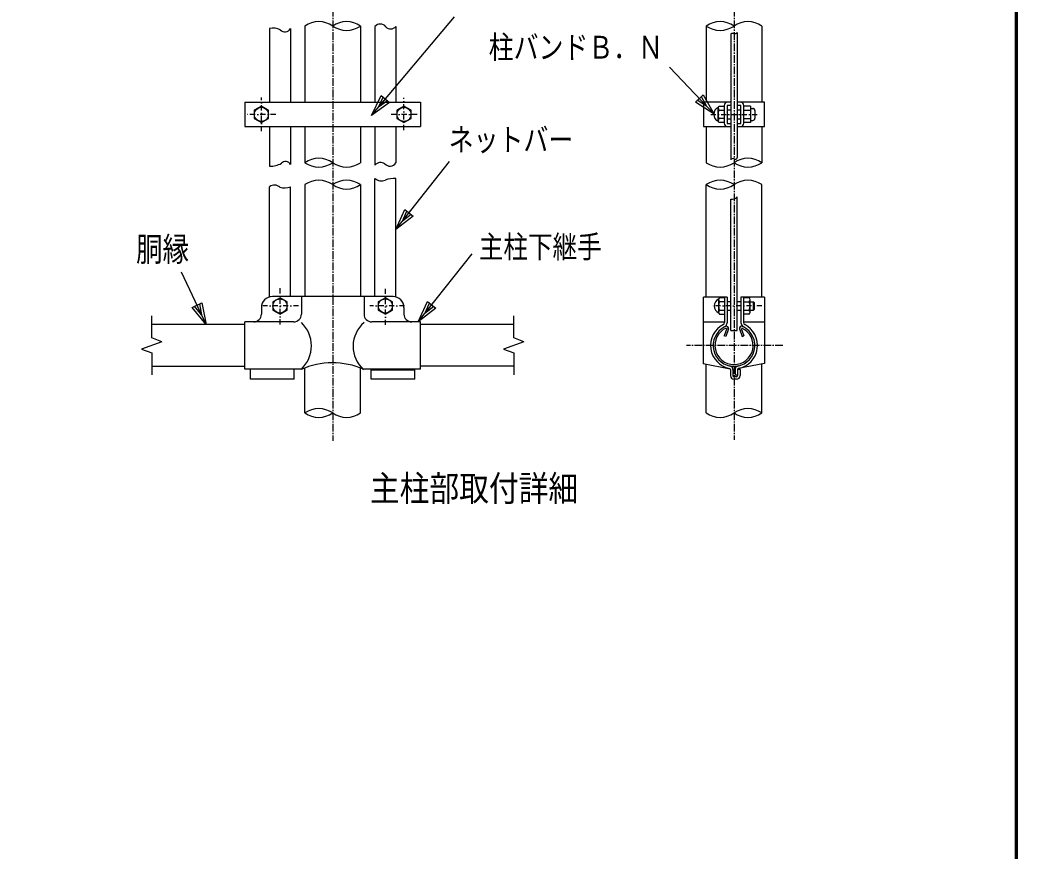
# Model space of a CAD drawing. Units: millimetres, scale not verified. Extents: x -4425 to 4425, y -3150 to 3150.
# Drawn here: x 2252 to 4200, y 20 to 1642 of the extents above; entities that cross this region are included whole.
import ezdxf
from ezdxf.enums import TextEntityAlignment as Align

# ---------------------------------------------------------------- set-up
doc = ezdxf.new("R2010")
doc.units = ezdxf.units.MM
doc.header["$LTSCALE"] = 20
doc.linetypes.add('USER1', pattern=[1.125, 0.75, -0.125, 0.125, -0.125])
doc.linetypes.add('USER2', pattern=[1.01, 0.5, -0.25, 0.01, -0.25])
doc.layers.add('0-2_1', color=7, linetype='Continuous', lineweight=25)
doc.layers.add('0-B_WAKU', color=7, linetype='Continuous', lineweight=25)
doc.styles.add('ＭＳ ゴシック', font='')
doc.styles.get('ＭＳ ゴシック').set_extended_font_data('MS Gothic')

msp = doc.modelspace()

# ---------------------------------------------------------------- linework, layer by layer
at = {"layer": '0-2_1', "color": 2, "linetype": 'USER1'}
for p, q in [((2863.17, 2203.38), (2863.17, 820.25)), ((3647.15, 2203.38), (3647.15, 822.04)), ((3742.22, 1006.52), (3554.3, 1006.52))]:
    msp.add_line(p, q, dxfattribs=at)
at = {"layer": '0-2_1', "color": 4}
for p, q in [((2938.92, 1455.48), (3100.82, 1648.33)), ((3608.18, 1458.34), (3520.82, 1549.88)), ((2986.38, 1232.65), (3091.54, 1365.52)), ((3030.31, 1052.6), (3135.47, 1185.46)), ((2616.01, 1047.24), (2567.69, 1149.86)), ((2529.72, 1013.85), (2489.44, 999.19)), ((3236.89, 1013.85), (3196.61, 999.19)), ((2489.44, 999.19), (2509.58, 991.86)), ((3196.61, 999.19), (3216.75, 991.86)), ((2509.58, 991.86), (2509.58, 949.01)), ((3216.75, 991.86), (3216.75, 949.01))]:
    msp.add_line(p, q, dxfattribs=at)
at = {"layer": '0-2_1'}
for p, q in [((2739.95, 1624.99), (2739.95, 1481.18)), ((2780.66, 1624.99), (2780.66, 1481.18)), ((2808.74, 1630.12), (2808.74, 1481.18)), ((2917.6, 1630.12), (2917.6, 1481.18)), ((2945.67, 1629.28), (2945.67, 1481.18)), ((2986.38, 1629.28), (2986.38, 1481.18)), ((3592.72, 1630.12), (3592.72, 1481.18)), ((3653.58, 1617.54), (3653.58, 1372.78)), ((3701.58, 1630.12), (3701.58, 1481.18)), ((3640.72, 1614.76), (3640.72, 1368.61)), ((2691.73, 1481.18), (2691.73, 1434.04)), ((3587.36, 1481.18), (3587.36, 1434.04)), ((3627.86, 1481.18), (3587.36, 1481.18)), ((3640.72, 1481.18), (3627.86, 1481.18)), ((3666.43, 1481.18), (3653.58, 1481.18)), ((2723.88, 1473.69), (2709.95, 1465.65)), ((2709.95, 1465.65), (2709.95, 1449.57)), ((2737.8, 1465.65), (2723.88, 1473.69)), ((2737.8, 1449.57), (2737.8, 1465.65)), ((3002.46, 1473.69), (2988.53, 1465.65)), ((2988.53, 1465.65), (2988.53, 1449.57)), ((3016.39, 1465.65), (3002.46, 1473.69)), ((3016.39, 1449.57), (3016.39, 1465.65)), ((3616.07, 1470.83), (3617.72, 1473.68)), ((3616.07, 1444.39), (3616.07, 1470.83)), ((3617.36, 1465.65), (3627.86, 1465.65)), ((3617.72, 1473.68), (3627.86, 1473.68)), ((3627.86, 1474.75), (3627.86, 1440.47)), ((3633.86, 1466.18), (3640.72, 1466.18)), ((3653.58, 1466.18), (3660.43, 1466.18)), ((3666.43, 1440.47), (3666.43, 1474.75)), ((3679.29, 1473.68), (3666.43, 1473.68)), ((3666.43, 1465.64), (3679.12, 1465.64)), ((3679.29, 1473.68), (3679.29, 1441.54)), ((3679.29, 1469.4), (3683.58, 1469.4)), ((3687.86, 1465.11), (3687.86, 1450.11)), ((2709.95, 1449.57), (2723.88, 1441.53)), ((2723.88, 1441.53), (2737.8, 1449.57)), ((2988.53, 1449.57), (3002.46, 1441.53)), ((3002.46, 1441.53), (3016.39, 1449.57)), ((3627.86, 1449.57), (3617.36, 1449.57)), ((3633.86, 1449.04), (3640.72, 1449.04)), ((3653.58, 1449.04), (3660.43, 1449.04)), ((3666.43, 1449.58), (3679.12, 1449.58)), ((3679.29, 1441.54), (3666.43, 1441.54)), ((3679.29, 1445.82), (3683.58, 1445.82)), ((2691.73, 1434.04), (3034.6, 1434.04)), ((2739.95, 1434.04), (2739.95, 1356.6)), ((2780.66, 1434.04), (2780.66, 1359.75)), ((2808.74, 1434.04), (2808.74, 1363.32)), ((2917.6, 1434.04), (2917.6, 1363.32)), ((2945.67, 1434.04), (2945.67, 1358.49)), ((2986.38, 1434.04), (2986.38, 1362.9)), ((3587.36, 1434.04), (3627.86, 1434.04)), ((3592.72, 1434.04), (3592.72, 1363.32)), ((3627.86, 1434.04), (3640.72, 1434.04)), ((3633.86, 1440.04), (3640.72, 1440.04)), ((3653.58, 1434.04), (3666.43, 1434.04)), ((3701.58, 1434.04), (3701.58, 1363.32)), ((2945.67, 1101.88), (2945.67, 1332.66)), ((2986.38, 1101.88), (2986.38, 1332.66)), ((2739.95, 1101.88), (2739.95, 1316.28)), ((2780.66, 1101.88), (2780.66, 1316.28)), ((2808.74, 1320.46), (2808.74, 1101.88)), ((2917.6, 1320.46), (2917.6, 1101.88)), ((3592.72, 1100.81), (3592.72, 1320.46)), ((3701.58, 1100.81), (3701.58, 1320.46)), ((3640.72, 1036.01), (3640.72, 1292.11)), ((3653.58, 1036.01), (3653.58, 1296.49)), ((2981.03, 1101.88), (2745.3, 1101.88)), ((2760.3, 1099.75), (2746.38, 1091.71)), ((2746.38, 1091.71), (2746.38, 1075.63)), ((2774.23, 1091.71), (2760.3, 1099.75)), ((2774.23, 1075.63), (2774.23, 1091.71)), ((2801.98, 1101.88), (2801.98, 1067.6)), ((2924.35, 1101.88), (2924.35, 1067.6)), ((2966.03, 1099.75), (2952.1, 1091.71)), ((2952.1, 1091.71), (2952.1, 1075.63)), ((2979.96, 1091.71), (2966.03, 1099.75)), ((2979.96, 1075.63), (2979.96, 1091.71)), ((3633.54, 1100.81), (3587.36, 1100.81)), ((3617.15, 1096.89), (3617.15, 1070.45)), ((3628.61, 1091.7), (3618.43, 1091.7)), ((3628.61, 1100.81), (3628.61, 1051.05)), ((3633.54, 1100.81), (3633.54, 1050.93)), ((3633.54, 1092.24), (3640.72, 1092.24)), ((3653.58, 1092.24), (3660.75, 1092.24)), ((3660.75, 1100.81), (3660.75, 1050.93)), ((3706.93, 1100.81), (3660.75, 1100.81)), ((3676.37, 1099.74), (3665.57, 1099.74)), ((3665.57, 1091.7), (3676.68, 1091.7)), ((3665.68, 1100.81), (3665.68, 1051.05)), ((3678.43, 1071.28), (3678.43, 1095.58)), ((3678.43, 1091.7), (3685.29, 1091.7)), ((2723.88, 1080.45), (2723.88, 1067.6)), ((2746.38, 1075.63), (2760.3, 1067.59)), ((2760.3, 1067.58), (2774.23, 1075.63)), ((2952.1, 1075.63), (2966.03, 1067.59)), ((2966.03, 1067.58), (2979.96, 1075.63)), ((3002.46, 1080.45), (3002.46, 1067.6)), ((3618.43, 1075.63), (3628.61, 1075.63)), ((3633.54, 1075.1), (3640.72, 1075.1)), ((3653.58, 1075.1), (3660.75, 1075.1)), ((3665.57, 1075.64), (3676.65, 1075.64)), ((3678.43, 1075.64), (3685.29, 1075.64)), ((3687, 1077.35), (3685.29, 1075.64)), ((3687, 1077.35), (3687, 1089.98)), ((2691.73, 960.45), (2691.73, 1052.6)), ((2786.98, 1052.6), (2691.73, 1052.6)), ((3034.6, 1052.6), (2939.35, 1052.6)), ((3034.6, 960.45), (3034.6, 1052.6)), ((3587.36, 1052.6), (3628.61, 1052.6)), ((3617.15, 1070.45), (3618.79, 1067.6)), ((3618.79, 1067.6), (3628.61, 1067.6)), ((3676.96, 1067.6), (3665.57, 1067.6)), ((3665.68, 1052.6), (3706.93, 1052.6)), ((2691.73, 1047.24), (2509.58, 1047.24)), ((3216.75, 1047.24), (3034.6, 1047.24)), ((3632.94, 1039.49), (3627.8, 1025.37)), ((3636.33, 1038.78), (3631.02, 1024.19)), ((3640.72, 1036.01), (3653.58, 1036.01)), ((3657.96, 1038.78), (3663.27, 1024.19)), ((3661.35, 1039.49), (3666.49, 1025.37)), ((3631.02, 1024.19), (3627.8, 1025.37)), ((3663.27, 1024.19), (3666.49, 1025.37)), ((2691.73, 965.59), (2509.58, 965.59)), ((2803.57, 960.45), (2691.73, 960.45)), ((2702.45, 940.52), (2702.45, 960.45)), ((2788.16, 940.52), (2788.16, 960.45)), ((2808.74, 874.73), (2808.74, 962.54)), ((2917.6, 874.73), (2917.6, 962.54)), ((3034.6, 960.45), (2922.26, 960.45)), ((2938.17, 940.52), (2938.17, 960.45)), ((3023.88, 958.31), (2938.17, 958.31)), ((3023.89, 940.52), (3023.89, 960.45)), ((3216.75, 965.81), (3034.6, 965.81)), ((3587.13, 970.98), (3639.45, 961.04)), ((3592.72, 874.73), (3592.72, 969.92)), ((3640.07, 959.52), (3640.07, 947.59)), ((3645, 959.63), (3645, 947.59)), ((3649.29, 959.63), (3649.29, 948.66)), ((3654.22, 959.52), (3654.22, 947.59)), ((3659.15, 959.38), (3654.22, 959.38)), ((3706.88, 970.98), (3655.12, 961.27)), ((3659.15, 959.38), (3659.15, 947.59)), ((3701.58, 874.73), (3701.58, 969.98)), ((2788.16, 940.52), (2702.45, 940.52)), ((3023.89, 940.52), (2938.17, 940.52)), ((3652.07, 945.45), (3647.15, 945.45)), ((3652.07, 940.52), (3647.15, 940.52)), ((3654.22, 948.66), (3649.29, 948.66))]:
    msp.add_line(p, q, dxfattribs=at)
at = {"layer": '0-2_1', "color": 2, "linetype": 'USER2'}
for p, q in [((2723.88, 1424.92), (2723.88, 1490.44)), ((3002.46, 1427.12), (3002.46, 1489.71)), ((2752, 1457.61), (2694.65, 1457.61)), ((3028.09, 1457.61), (2974.54, 1457.61)), ((3601.6, 1457.61), (3698.79, 1457.61)), ((2760.3, 1047.54), (2760.3, 1119.28)), ((2966.03, 1046.8), (2966.03, 1117.08)), ((2796.43, 1083.67), (2726.93, 1083.67)), ((3003.78, 1083.67), (2935.8, 1083.67)), ((3701.67, 1083.67), (3600.67, 1083.67))]:
    msp.add_line(p, q, dxfattribs=at)
at = {"layer": '0-2_1'}
for points in [[(2691.73, 1481.18), (3034.6, 1481.18), (3034.6, 1434.04)], [(3666.43, 1434.04), (3706.93, 1434.04), (3706.93, 1481.18), (3666.43, 1481.18)], [(3640.72, 1475.18), (3633.86, 1475.18), (3633.86, 1440.04)], [(3653.58, 1440.04), (3660.43, 1440.04), (3660.43, 1475.18), (3653.58, 1475.18)], [(3627.86, 1441.54), (3617.72, 1441.54), (3616.07, 1444.39)], [(3587.36, 970.93), (3587.36, 1006.52), (3587.36, 1100.81)], [(3628.61, 1099.74), (3618.79, 1099.74), (3617.15, 1096.89)], [(3685.29, 1075.64), (3685.29, 1091.7), (3687, 1089.99)], [(3706.93, 1100.81), (3706.93, 1006.52), (3706.93, 970.99)]]:
    msp.add_lwpolyline(points, dxfattribs=at)
at = {"layer": '0-2_1', "color": 4}
for points in [[(2973.96, 1480.9), (2938.92, 1455.48), (2957.88, 1494.4)], [(3586.78, 1495.98), (3608.18, 1458.34), (3571.59, 1481.48)], [(3020.69, 1259.07), (2986.38, 1232.65), (3004.22, 1272.1)], [(3064.61, 1079.01), (3030.31, 1052.6), (3048.15, 1092.05)], [(2607.62, 1089.71), (2616.01, 1047.24), (2588.62, 1080.76)]]:
    msp.add_lwpolyline(points, close=True, dxfattribs=at)
for points in [[(2969.94, 1484.27), (2952.42, 1471.57), (2961.9, 1491.03)], [(3582.98, 1492.35), (3593.68, 1473.53), (3575.39, 1485.1)], [(3016.57, 1262.33), (2999.42, 1249.12), (3008.33, 1268.85)], [(2602.87, 1087.47), (2607.07, 1066.24), (2593.37, 1083)], [(3060.5, 1082.27), (3043.35, 1069.06), (3052.26, 1088.79)], [(2529.72, 1013.85), (2509.58, 1021.18), (2509.58, 1064.04)], [(3236.89, 1013.85), (3216.75, 1021.18), (3216.75, 1064.04)]]:
    msp.add_lwpolyline(points, dxfattribs=at)
at = {"layer": '0-2_1'}
for centre in [(2723.88, 1457.61), (3002.46, 1457.61), (2760.3, 1083.67), (2966.03, 1083.67)]:
    msp.add_circle(centre, 13.93, dxfattribs=at)
at = {"layer": '0-2_1', "color": 4}
for centre, radius, start, end in [((2835.95, 1591.2), 47.49, 55.03597, 124.96473), ((2890.38, 1591.2), 47.49, 55.03519, 124.96473), ((3619.93, 1591.2), 47.49, 55.03519, 124.96473), ((3674.36, 1591.2), 47.49, 55.03519, 124.96396), ((2747.43, 1597.3), 28.68, 62.15757, 105.12089), ((2769.83, 1631.64), 12.72, 224.93881, 328.44345), ((2890.38, 1669.04), 47.49, 235.03604, 304.96481), ((2956.08, 1620.04), 13.92, 38.6186, 138.4232), ((2976.44, 1637.02), 12.6, 221.17502, 322.06772), ((3619.93, 1669.04), 47.49, 235.03528, 304.96405), ((3647.9, 1623.02), 7.89, 267.52176, 316.03711), ((3644.64, 1605.89), 9.7, 72.50359, 113.87069), ((2771.1, 1355.3), 10.54, 24.96084, 139.69595), ((2835.95, 1324.4), 47.49, 55.03597, 124.96473), ((2956.79, 1348.93), 14.66, 55.19426, 139.33984), ((3644.82, 1366.94), 4.43, 58.06492, 157.77608), ((3674.36, 1324.4), 47.49, 55.03519, 124.96428), ((3649.45, 1374.55), 4.49, 239.35608, 336.83289), ((2742.31, 1397.84), 41.31, 266.71991, 300.14752), ((2835.95, 1402.24), 47.49, 235.03528, 304.96435), ((2890.38, 1402.24), 47.49, 235.03604, 304.96481), ((2975.03, 1370.09), 13.44, 222.71982, 327.64319), ((3619.93, 1402.24), 47.49, 235.03528, 304.96435), ((3674.36, 1402.24), 47.49, 235.03604, 304.96481), ((2835.95, 1281.54), 47.49, 55.03597, 124.96473), ((2890.38, 1281.54), 47.49, 55.03519, 124.96473), ((2958.37, 1346.65), 18.89, 227.77408, 292.52838), ((2983.46, 1286.12), 46.63, 86.40426, 112.51272), ((3619.93, 1281.54), 47.49, 55.03519, 124.96473), ((3674.36, 1281.54), 47.49, 55.03519, 124.96396), ((2749.31, 1304.49), 15.05, 45.44718, 128.45758), ((2768.43, 1351.82), 37.59, 256.84259, 288.99902), ((2890.38, 1359.38), 47.49, 235.03604, 304.96481), ((3619.93, 1359.38), 47.49, 235.03528, 304.96405), ((3643.65, 1304.57), 12.79, 256.76773, 320.89233), ((2835.95, 835.81), 47.49, 55.03597, 124.96473), ((3674.36, 835.81), 47.49, 55.03519, 124.96428), ((2835.95, 913.65), 47.49, 235.03528, 304.96435), ((2890.38, 913.65), 47.49, 235.03604, 304.96481), ((3619.93, 913.65), 47.49, 235.03528, 304.96435), ((3674.36, 913.65), 47.49, 235.03604, 304.96481)]:
    msp.add_arc(centre, radius, start, end, dxfattribs=at)
at = {"layer": '0-2_1'}
for centre, radius, start, end in [((3634.29, 1474.75), 6.43, 90, 179.99992), ((3660, 1474.75), 6.43, 0, 90), ((3622.27, 1457.61), 14.76, 114.79445, 245.20555), ((3641.54, 1474.4), 25.71, 187.97958, 199.90953), ((3641.79, 1457.61), 25.71, 161.79011, 198.20989), ((3683.58, 1465.11), 4.29, 0, 90), ((3641.54, 1440.82), 25.71, 160.09047, 172.02042), ((3683.58, 1450.11), 4.29, 270, 0), ((3634.29, 1440.47), 6.43, 179.99992, 270), ((3660, 1440.47), 6.43, 270, 0), ((2745.3, 1080.45), 21.43, 90, 180), ((2981.03, 1080.45), 21.43, 0, 90), ((3623.34, 1083.67), 14.76, 114.79445, 245.20555), ((3642.61, 1100.46), 25.71, 187.97958, 199.90953), ((3642.86, 1083.67), 25.71, 161.79011, 198.20989), ((3673.09, 1095.58), 5.3, 311.91009, 51.71719), ((3659.53, 1083.7), 18.92, 334.43368, 24.86078), ((3642.61, 1066.88), 25.71, 160.09047, 172.02042), ((3673.51, 1071.28), 5.05, 313.18863, 52.72754), ((2708.87, 1067.6), 15, 270, 0), ((2786.98, 1067.6), 15, 270, 0), ((2939.35, 1067.6), 15, 180, 270), ((3017.46, 1067.6), 15, 180, 270), ((2759.37, 1005.89), 62.28, 313.15747, 46.88696), ((2963.95, 1004.9), 60.94, 130.33827, 228.5688), ((3647.15, 1006.52), 45.75, 117.13705, 258.90414), ((3647.15, 1006.52), 40.72, 117.19945, 269.99872), ((3647.15, 1006.52), 37.29, 114.17442, 65.66495), ((3624.32, 1051.05), 4.29, 297.13681, 0), ((3624.32, 1050.93), 9.21, 297.19983, 0), ((3632.15, 1039.68), 4.29, 349.3454, 114.44897), ((3647.15, 1006.52), 40.72, 269.99872, 62.80228), ((3647.15, 1006.52), 45.75, 281.09112, 62.86527), ((3662.15, 1039.7), 4.29, 72.04499, 190.65469), ((3669.97, 1050.93), 9.21, 180, 242.80228), ((3669.97, 1051.05), 4.29, 180, 242.8653), ((2863.17, 820.26), 152.34, 66.62423, 113.95795), ((3637.93, 959.52), 2.14, 0, 78.90466), ((3637.93, 959.63), 7.07, 0, 78.87952), ((3656.36, 959.63), 7.07, 101.11607, 180), ((3656.36, 959.52), 2.14, 101.09083, 180), ((3647.15, 947.59), 7.07, 180, 270), ((3647.15, 947.59), 2.14, 180, 270), ((3652.07, 947.59), 7.07, 270, 0), ((3652.07, 947.59), 2.14, 270, 0)]:
    msp.add_arc(centre, radius, start, end, dxfattribs=at)
at = {"layer": '0-B_WAKU'}
msp.add_lwpolyline([(-4049.95, 2925.04), (4200.05, 2925.04), (4200.05, -2924.96), (-4049.95, -2924.96)], close=True, dxfattribs=at)
for points in [[(4198.05, 2923.04), (4198.05, -2922.96), (-4047.95, -2922.96)], [(4196.05, 2921.04), (4196.05, -2920.96), (-4045.95, -2920.96)]]:
    msp.add_lwpolyline(points, dxfattribs=at)

# ---------------------------------------------------------------- texts
at = {"layer": '0-2_1', "color": 4, "style": 'ＭＳ ゴシック'}
for s, height, width, p in [('柱バンドＢ．Ｎ', 44.59, 0.8, (3167.99, 1552.99)), ('ネットバー', 44.57, 0.8, (3089.85, 1372.66)), ('主柱下継手', 43.99, 0.8, (3148.66, 1163.94)), ('胴縁', 47.36, 0.8, (2479.16, 1156.69)), ('主柱部取付詳細', 50.15, 0.85, (2935.79, 687.42))]:
    msp.add_text(s, height=height, dxfattribs=dict(at, width=width)).set_placement(p, align=Align.BOTTOM_LEFT)

doc.saveas('drawing.dxf')
